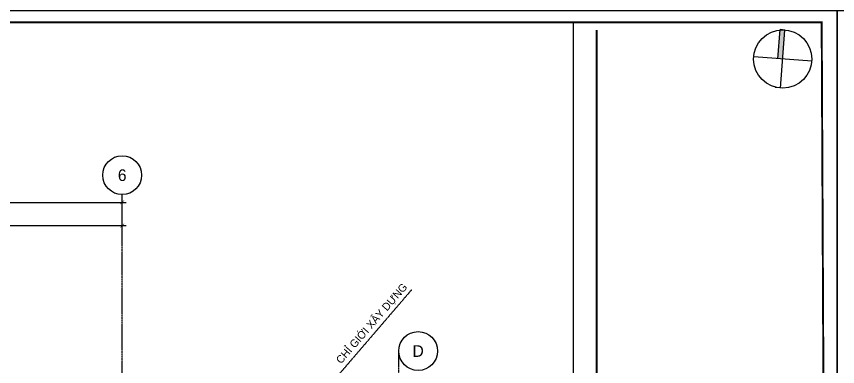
# Model space of a CAD drawing. Header units: inches. Extents: x 1721084 to 1854744, y 225101 to 488646.
# Drawn here: x 1749772 to 1765641, y 312723 to 319488 of the extents above; entities that cross this region are included whole.
import ezdxf
from ezdxf.enums import TextEntityAlignment as Align

# ---------------------------------------------------------------- set-up
doc = ezdxf.new("R2010")
doc.units = ezdxf.units.IN
doc.header["$MEASUREMENT"] = 0
doc.linetypes.add('X-PL-T3$0$X-GRID-TYPICAL$0$CENTER2', pattern=[1.125, 0.75, -0.125, 0.125, -0.125])
doc.linetypes.add('X-PL-T3$0$X-PL-T3$0$DASHED', pattern=[0.75, 0.5, -0.25])
for name, color, linetype in [('A-ANNO-DIM 100', 252, 'Continuous'), ('I.A.M TITLEBLOCK - A2 -H$0$A-ANNO-KEY', 250, 'Continuous'), ('I.A.M TITLEBLOCK - A2 -H$0$A-ANNO-SYMB', 250, 'Continuous'), ('X-PL-T3$0$A-XREF', 250, 'Continuous'), ('X-PL-T3$0$X-GRID-TYPICAL$0$A-ANNO-DIM 75', 250, 'Continuous'), ('X-PL-T3$0$X-GRID-TYPICAL$0$A-GRID', 250, 'X-PL-T3$0$X-GRID-TYPICAL$0$CENTER2'), ('X-PL-T3$0$X-GRID-TYPICAL$0$A-GRID-SYMB', 250, 'Continuous'), ('X-PL-T3$0$X-PL-T3$0$A-ANNO-RNAM', 250, 'Continuous'), ('X-PL-T3$0$X-PL-T3$0$A-XREF', 250, 'Continuous'), ('X-PL-T3$0$X-PL-T3$0$CGXD', 250, 'Continuous')]:
    doc.layers.add(name, color=color, linetype=linetype)
doc.styles.add('X-PL-T3$0$X-GRID-TYPICAL$0$HDUNGARC', font='vn_vni.shx')
doc.styles.add('X-PL-T3$0$X-GRID-TYPICAL$0$SYMBTEXT', font='VAVON_.TTF')
doc.styles.add('X-PL-T3$0$X-PL-T3$0$SYMBTEXT', font='VAVON_.TTF')
doc.dimstyles.new('X-PL-T3$0$X-GRID-TYPICAL$0$DIM-75', dxfattribs={"dimscale": 75, "dimtxt": 1.6, "dimasz": 1, "dimexe": 1, "dimexo": 1, "dimgap": 0.5, "dimtad": 1, "dimdec": 0, "dimzin": 0, "dimdsep": 46, "dimtxsty": 'X-PL-T3$0$X-GRID-TYPICAL$0$HDUNGARC', "dimblk": 'X-PL-T3$0$X-GRID-TYPICAL$0$_ArchTick', "dimcen": 2, "dimdle": 1, "dimclrd": 256, "dimclre": 9, "dimclrt": 3, "dimadec": 0, "dimazin": 0, "dimtfac": 1, "dimtdec": 0, "dimtix": 1, "dimtmove": 2, "dimatfit": 2, "dimfxl": 1, "dimtolj": 1, "dimtzin": 0, "dimarcsym": 2})

# ---------------------------------------------------------------- blocks, each defined once
blk = doc.blocks.new('I.A.M TITLEBLOCK - A2 -H$0$TRUE NORTH')
at = {"layer": 'I.A.M TITLEBLOCK - A2 -H$0$A-ANNO-SYMB'}
h = blk.add_hatch(color=256, dxfattribs=at)
h.dxf.hatch_style = 1
h.paths.add_polyline_path([(-250, 1479, -0.041886), (0, 1500), (0, 0), (-250, 0)])
h.paths.add_polyline_path([(0, 1500, 0.041886), (-250, 1479), (-250, 1500)])
for points in [[(0, 1500), (-250, 1500)], [(-250, 0), (-250, 1500)], [(0, -1500), (0, 1500)], [(1500, 0), (-1500, 0)], [(-250, -1500), (-250, -1479)]]:
    blk.add_lwpolyline(points, dxfattribs=at)
blk.add_circle((0, 0), 1500, dxfattribs=at)
blk = doc.blocks.new('I.A.M TITLEBLOCK - A2 -H')
at = {"const_width": 0.5}
blk.add_lwpolyline([(5, 3), (592, 3), (590, 417), (5, 417)], close=True, dxfattribs=at)
blk.add_lwpolyline([(532, 6), (532, 415)], dxfattribs=at)
at = {"layer": 'Defpoints'}
blk.add_lwpolyline([(0, 420), (594, 420), (594, 0), (0, 0)], close=True, dxfattribs=at)
at = {"layer": 'I.A.M TITLEBLOCK - A2 -H$0$A-ANNO-KEY', "xscale": 0.005, "yscale": 0.005, "zscale": 0.005, "rotation": 355.8874453798923}
blk.add_blockref('I.A.M TITLEBLOCK - A2 -H$0$TRUE NORTH', (579.97, 407.52), dxfattribs=at)
blk = doc.blocks.new('X-PL-T3$0$X-GRID-TYPICAL$0$SYMB-GRID')
blk.add_circle((0, 0), 5)
at = {"color": 2, "style": 'X-PL-T3$0$X-GRID-TYPICAL$0$SYMBTEXT', "flags": 4}
blk.add_attdef('NUM', text='', height=3, dxfattribs=at).set_placement((0, 0), align=Align.MIDDLE)
blk = doc.blocks.new('X-PL-T3$0$X-GRID-TYPICAL$0$_ArchTick')
at = {"color": 0, "linetype": 'ByBlock', "const_width": 0.15}
blk.add_lwpolyline([(-0.5, -0.48), (0.5, 0.52)], dxfattribs=at)
blk = doc.blocks.new('*D346')
at = {"layer": 'Defpoints', "color": 0, "transparency": 16777216}
for p in [(25600, 13820), (20700, 13370), (25600, 13370)]:
    blk.add_point(p, dxfattribs=at)
at = {"layer": 'X-PL-T3$0$X-GRID-TYPICAL$0$A-ANNO-DIM 75', "lineweight": -2, "transparency": 16777216}
blk.add_line((20625, 13820), (25675, 13820), dxfattribs=at)
at = {"layer": 'X-PL-T3$0$X-GRID-TYPICAL$0$A-ANNO-DIM 75', "color": 9, "lineweight": -2, "transparency": 16777216}
for p, q in [((20700, 13445), (20700, 13895)), ((25600, 13445), (25600, 13895))]:
    blk.add_line(p, q, dxfattribs=at)
at = {"layer": 'X-PL-T3$0$X-GRID-TYPICAL$0$A-ANNO-DIM 75', "lineweight": -2, "transparency": 16777216, "xscale": 75, "yscale": 75, "zscale": 75, "rotation": 180}
blk.add_blockref('X-PL-T3$0$X-GRID-TYPICAL$0$_ArchTick', (20700, 13820), dxfattribs=at)
at = {"layer": 'X-PL-T3$0$X-GRID-TYPICAL$0$A-ANNO-DIM 75', "lineweight": -2, "transparency": 16777216, "xscale": 75, "yscale": 75, "zscale": 75}
blk.add_blockref('X-PL-T3$0$X-GRID-TYPICAL$0$_ArchTick', (25600, 13820), dxfattribs=at)
at = {"layer": 'X-PL-T3$0$X-GRID-TYPICAL$0$A-ANNO-DIM 75', "color": 3, "transparency": 16777216, "insert": (23150, 13918), "char_height": 120, "attachment_point": 5, "style": 'X-PL-T3$0$X-GRID-TYPICAL$0$HDUNGARC'}
blk.add_mtext('\\A1;4900', dxfattribs=at)
blk = doc.blocks.new('*D347')
at = {"layer": 'Defpoints', "color": 0, "transparency": 16777216}
for p in [(25600, 14270), (0, 13370), (25600, 13370)]:
    blk.add_point(p, dxfattribs=at)
at = {"layer": 'X-PL-T3$0$X-GRID-TYPICAL$0$A-ANNO-DIM 75', "color": 9, "lineweight": -2, "transparency": 16777216}
for p, q in [((0, 13445), (0, 14345)), ((25600, 13445), (25600, 14345))]:
    blk.add_line(p, q, dxfattribs=at)
at = {"layer": 'X-PL-T3$0$X-GRID-TYPICAL$0$A-ANNO-DIM 75', "lineweight": -2, "transparency": 16777216}
blk.add_line((-75, 14270), (25675, 14270), dxfattribs=at)
at = {"layer": 'X-PL-T3$0$X-GRID-TYPICAL$0$A-ANNO-DIM 75', "lineweight": -2, "transparency": 16777216, "xscale": 75, "yscale": 75, "zscale": 75, "rotation": 180}
blk.add_blockref('X-PL-T3$0$X-GRID-TYPICAL$0$_ArchTick', (0, 14270), dxfattribs=at)
at = {"layer": 'X-PL-T3$0$X-GRID-TYPICAL$0$A-ANNO-DIM 75', "lineweight": -2, "transparency": 16777216, "xscale": 75, "yscale": 75, "zscale": 75}
blk.add_blockref('X-PL-T3$0$X-GRID-TYPICAL$0$_ArchTick', (25600, 14270), dxfattribs=at)
at = {"layer": 'X-PL-T3$0$X-GRID-TYPICAL$0$A-ANNO-DIM 75', "color": 3, "transparency": 16777216, "insert": (12800, 14368), "char_height": 120, "attachment_point": 5, "style": 'X-PL-T3$0$X-GRID-TYPICAL$0$HDUNGARC'}
blk.add_mtext('\\A1;25600', dxfattribs=at)
blk = doc.blocks.new('X-PL-T3$0$X-GRID-TYPICAL')
at = {"layer": 'X-PL-T3$0$X-GRID-TYPICAL$0$A-GRID', "ltscale": 8}
blk.add_line((25600, -3650), (25600, 14420), dxfattribs=at)
blk.add_lwpolyline([(9937.8, 10950), (9937.8, 10950), (30944.3, 10950), (30944.3, 11397.5)], dxfattribs=at)
at = {"layer": 'X-PL-T3$0$X-GRID-TYPICAL$0$A-GRID-SYMB'}
ref = blk.add_blockref('X-PL-T3$0$X-GRID-TYPICAL$0$SYMB-GRID', (25600, 14795), dxfattribs=dict(at, xscale=75, yscale=75, zscale=75))
ref.add_attrib('NUM', '6', dxfattribs={"layer": '0', "color": 2, "height": 225, "style": 'X-PL-T3$0$X-GRID-TYPICAL$0$SYMBTEXT'}).set_placement((25600, 14795), align=Align.MIDDLE)
ref = blk.add_blockref('X-PL-T3$0$X-GRID-TYPICAL$0$SYMB-GRID', (31319.3, 11397.5), dxfattribs=dict(at, xscale=75, yscale=75, zscale=75))
ref.add_attrib('NUM', 'D', dxfattribs={"layer": '0', "color": 2, "height": 225, "style": 'X-PL-T3$0$X-GRID-TYPICAL$0$SYMBTEXT'}).set_placement((31319.3, 11397.5), align=Align.MIDDLE)
at = {"layer": 'X-PL-T3$0$X-GRID-TYPICAL$0$A-ANNO-DIM 75'}
for base, p1, picture, middle in [((25600, 14270), (0, 13370), '*D347', (12800, 14367.5)), ((25600, 13820), (20700, 13370), '*D346', (23150, 13917.5))]:
    dim = blk.add_linear_dim(base=base, p1=p1, p2=(25600, 13370), dimstyle='X-PL-T3$0$X-GRID-TYPICAL$0$DIM-75', dxfattribs=at)
    dim.commit()
    dim.dimension.update_dxf_attribs({"geometry": picture, "text_midpoint": middle})
blk = doc.blocks.new('X-PL-T3$0$X-PL-T3')
at = {"layer": 'Defpoints', "color": 5}
blk.add_lwpolyline([(34318, -12850), (-4757, -12850), (-4757, 17750), (34318, 17750)], close=True, dxfattribs=at)
at = {"layer": 'X-PL-T3$0$X-PL-T3$0$CGXD', "linetype": 'X-PL-T3$0$X-PL-T3$0$DASHED', "ltscale": 7}
blk.add_line((19017, -1600), (31200, 12588), dxfattribs=at)
at = {"layer": 'X-PL-T3$0$X-PL-T3$0$A-XREF'}
blk.add_blockref('X-PL-T3$0$X-GRID-TYPICAL', (0, 0), dxfattribs=at)
at = {"layer": 'X-PL-T3$0$X-PL-T3$0$A-ANNO-RNAM', "insert": (30432, 11920), "char_height": 150, "width": 5642.54, "attachment_point": 5, "rotation": 49, "style": 'X-PL-T3$0$X-PL-T3$0$SYMBTEXT'}
blk.add_mtext('CHÆ GIÔÙI XAÂY DÖÏNG', dxfattribs=at)
blk = doc.blocks.new('X-PL-T3')
at = {"layer": 'X-PL-T3$0$A-XREF'}
blk.add_blockref('X-PL-T3$0$X-PL-T3', (0, 0), dxfattribs=at)

msp = doc.modelspace()

# ---------------------------------------------------------------- block references
msp.add_blockref('X-PL-T3', (1726215.8, 301626.4))
at = {"layer": 'A-ANNO-DIM 100', "xscale": 75, "yscale": 75, "zscale": 75}
msp.add_blockref('I.A.M TITLEBLOCK - A2 -H', (1765633.5, 288101), dxfattribs=at)

# ---------------------------------------------------------------- next in the draw order: block references
msp.add_blockref('I.A.M TITLEBLOCK - A2 -H', (1721083.5, 288101), dxfattribs=at)

doc.saveas('drawing.dxf')
